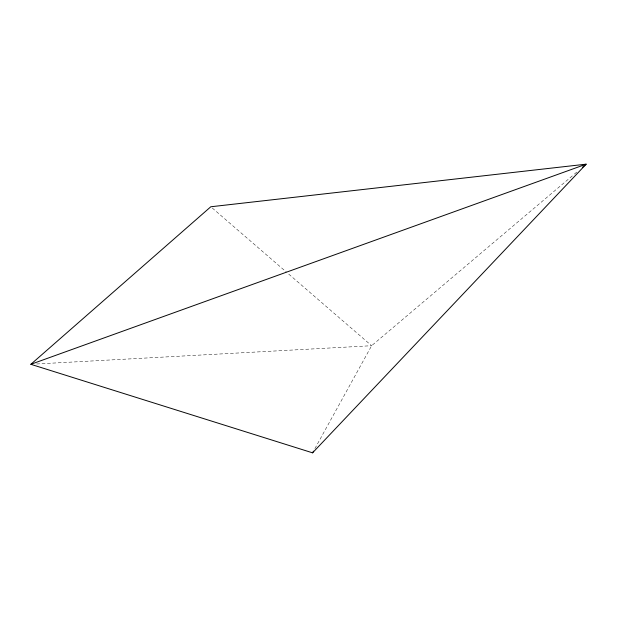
<?xml version="1.0" encoding="UTF-8"?>
<svg xmlns="http://www.w3.org/2000/svg" width="617" height="617" viewBox="0 0 617 617"><rect width="100%" height="100%" fill="white"/><g stroke="black" fill="none" stroke-linecap="round" stroke-linejoin="round"><path stroke-width="0.46" stroke-dasharray="3.08 2.31" d="M314.901 448.613L371.627 345.713L573.663 174.734M574.396 174.117L577.335 171.626M36.611 363.991L371.627 345.713L287.213 272.783M212.263 208.022L286.489 272.151"/><path stroke-width="0.93" d="M312.572 452.832L586.15 164.168L210.806 206.764L30.85 364.308L312.572 452.832L313.505 451.143M582.479 167.276L586.15 164.168L30.85 364.308"/></g></svg>
